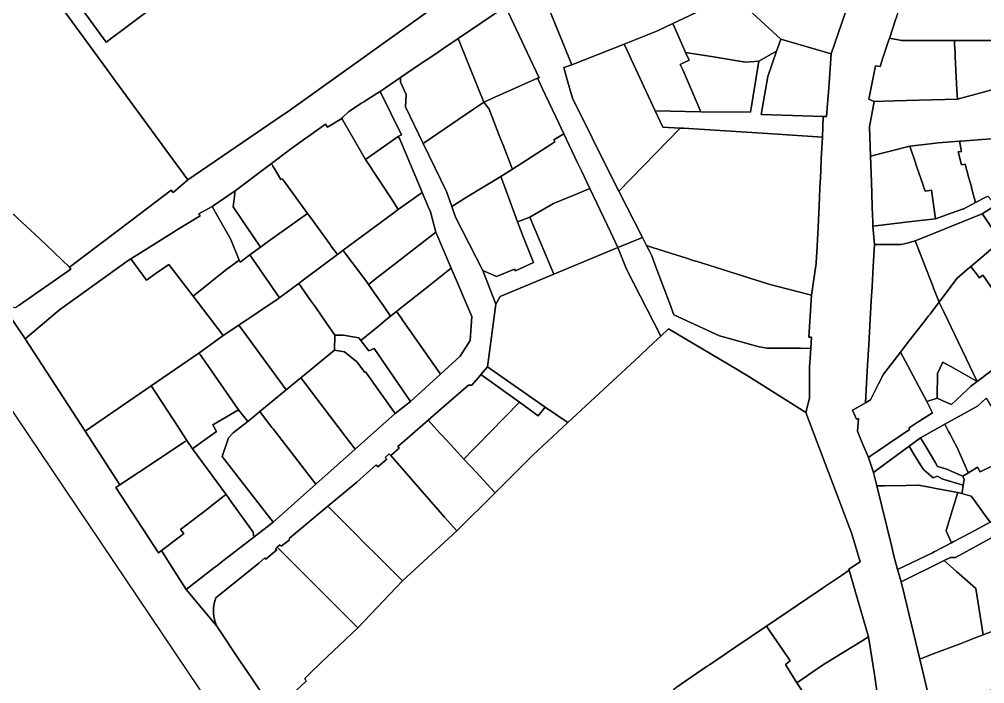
# Model space of a CAD drawing. Header units: inches. Extents: x 469449 to 472390, y 1000542 to 1004361.
# Drawn here: x 471463.1 to 471766.2, y 1000737.1 to 1000945.8 of the extents above; entities that cross this region are included whole.
import ezdxf

# ---------------------------------------------------------------- set-up
doc = ezdxf.new("R2010")
doc.units = ezdxf.units.IN
doc.header["$MEASUREMENT"] = 0
doc.layers.add('Gulele_10_07_New_Parcel', color=7, linetype='Continuous')

msp = doc.modelspace()

# ---------------------------------------------------------------- linework, layer by layer
at = {"layer": 'Gulele_10_07_New_Parcel'}
for points in [[(472232.75, 1001463.52), (472234.19, 1001375.33), (472246.48, 1001209.8), (472250.24, 1001191.59), (472273.22, 1001137.95), (472291.43, 1001087.35), (472302.12, 1001044.85), (472306.17, 1000998.59), (472307.47, 1000965.19), (472310.36, 1000866.6), (472312.67, 1000853.3), (472319.9, 1000826.99), (472352.13, 1000750.8), (472385.08, 1000686.03), (472390.32, 1000679.22), (472200.76, 1000644.61), (472199.07, 1000644.3), (471657.08, 1000542.93), (471653.75, 1000542.33), (471650.07, 1000541.67), (471342.89, 1000998.27), (471292.88, 1001049.45)], [(471463.07, 1000856.03), (471479.25, 1000867.28), (471478.9, 1000867.98), (471498.49, 1000882.83), (471510.74, 1000892.12), (471511.41, 1000891.42), (471516.02, 1000895.39), (471543.76, 1000914.33), (471546.96, 1000916.51), (471547.2, 1000916.67), (471597.55, 1000952.79)], [(471615.72, 1000949.86), (471600.92, 1000939.82), (471596.35, 1000936.73), (471593.51, 1000934.8), (471588.15, 1000931.17), (471582.82, 1000927.55), (471576.39, 1000923.1), (471575.36, 1000922.46), (471572.25, 1000920.49), (471571.21, 1000919.84), (471570.56, 1000919.43), (471566.53, 1000916.88), (471564.6, 1000914.95), (471564.33, 1000914.68), (471559.83, 1000911.95), (471559.24, 1000912.91), (471547.97, 1000904.81), (471547.83, 1000904.71), (471542.23, 1000900.52), (471530.84, 1000891.98), (471523.66, 1000887.02), (471519.48, 1000884.76), (471519.85, 1000884.12), (471512.49, 1000879.54), (471511.51, 1000878.94), (471501.14, 1000872.49), (471498.09, 1000870.6), (471497.24, 1000870.07), (471475.75, 1000854.52), (471464.93, 1000845.41), (471457.77, 1000856)], [(471476.56, 1000949.26), (471490.53, 1000930.19), (471493.3, 1000926.41), (471516.02, 1000895.39), (471511.41, 1000891.42), (471510.74, 1000892.12), (471498.49, 1000882.83), (471478.9, 1000867.98), (471471.61, 1000874.86), (471469.51, 1000876.84), (471465.23, 1000880.88), (471462.57, 1000883.39)], [(471732.46, 1000734.21), (471731.56, 1000739.99), (471729.72, 1000751.85), (471725.61, 1000765.92), (471723.61, 1000772.79), (471723.51, 1000773.13), (471727.1, 1000775.44), (471724.47, 1000784.23), (471710.06, 1000822.3), (471711.23, 1000826.86), (471711.18, 1000836.51), (471711.59, 1000842.46), (471711.82, 1000845.95), (471710.97, 1000845.95), (471711.83, 1000859.19), (471713.28, 1000869.09), (471713.32, 1000869.38), (471713.56, 1000874.38), (471713.68, 1000876.72), (471713.75, 1000878.31), (471714.18, 1000887.18), (471714.44, 1000892.66), (471714.55, 1000894.97), (471714.58, 1000895.67), (471714.87, 1000901.63), (471714.88, 1000901.91), (471715.21, 1000908.83), (471715.52, 1000915.33), (471716.54, 1000915.27), (471717.2, 1000924.32), (471717.99, 1000934.95), (471722.42, 1000947.75)], [(471738.58, 1000946.79), (471738.09, 1000945.29), (471736.38, 1000940.14), (471736.3, 1000939.89), (471735.91, 1000938.71), (471735.39, 1000937.15), (471734.24, 1000933.68), (471733.33, 1000930.95), (471731.85, 1000931.19), (471729.78, 1000920.71), (471731.52, 1000920.01), (471729.99, 1000911.99), (471730.31, 1000902.78), (471730.6, 1000894.71), (471730.87, 1000887.03), (471730.87, 1000886.86), (471730.96, 1000884.33), (471731.03, 1000882.44), (471731.09, 1000880.79), (471731.55, 1000875.09), (471731.16, 1000868.18), (471730.81, 1000861.93), (471730.55, 1000857.43), (471730.11, 1000849.54), (471729.77, 1000843.59), (471729.41, 1000837.21), (471729.08, 1000831.39), (471728.74, 1000825.36), (471726.04, 1000823.83), (471724.68, 1000823.06), (471725.92, 1000820.2), (471726.54, 1000820.48), (471726.21, 1000816.42), (471726.87, 1000814.85), (471727.76, 1000812.75), (471729.67, 1000808.23), (471731.26, 1000803.42), (471732.28, 1000799.28), (471737, 1000780.15), (471737.7, 1000777.31), (471737.99, 1000776.17), (471738.78, 1000772.96), (471739.95, 1000769.14), (471741, 1000764.79), (471745.84, 1000744.89), (471749.5, 1000729.49)], [(471766.49, 1000889.92), (471763.33, 1000888.25), (471762.05, 1000892.91), (471761.99, 1000893.16), (471761.13, 1000896.29), (471760.04, 1000900.26), (471758.95, 1000900.12), (471757.9, 1000904.23), (471758.95, 1000904.32), (471758.27, 1000907.52), (471758.88, 1000907.56), (471765.26, 1000908.03), (471768.48, 1000908.27)], [(471771.12, 1000876.11), (471765.76, 1000884.21), (471765.42, 1000884.72), (471769.67, 1000887.44)], [(471457.77, 1000856), (471464.93, 1000845.41), (471483.76, 1000816.43), (471494.69, 1000799.61), (471493.41, 1000798.76), (471506.78, 1000778.28), (471507.69, 1000778.92), (471509.59, 1000775.93), (471514.72, 1000767.87), (471515.46, 1000766.7), (471525.13, 1000755.17), (471532.37, 1000744.35), (471535.98, 1000738.96), (471542.98, 1000728.52)], [(471543.62, 1000729), (471553.17, 1000737.93), (471552.69, 1000738.79), (471553.85, 1000739.9), (471554.31, 1000740.34), (471557.9, 1000743.77), (471569.35, 1000754.71), (471583.36, 1000769.41), (471600.43, 1000785.12), (471612.51, 1000797.05), (471624.31, 1000808.9), (471635.35, 1000819.18), (471656.3, 1000838.68), (471662.24, 1000844.22), (471664.5, 1000846.32), (471666.91, 1000848.57), (471688.5, 1000835.86), (471690.36, 1000834.69), (471692.44, 1000833.39), (471701.54, 1000827.66), (471705.21, 1000825.35), (471710.06, 1000822.3), (471724.47, 1000784.23), (471727.1, 1000775.44), (471723.51, 1000773.13), (471723.61, 1000772.79), (471721.18, 1000771.14), (471715.31, 1000767.16), (471713.88, 1000766.19), (471697.67, 1000755.2), (471688.09, 1000748.7), (471685.48, 1000746.93), (471684.35, 1000746.17), (471679.78, 1000743.07), (471679.09, 1000742.6), (471669.28, 1000735.95)], [(471766.65, 1000826.8), (471763.96, 1000824.3), (471753.66, 1000818.6), (471746.03, 1000814.38), (471742.44, 1000811.72), (471738.09, 1000808.49), (471736.23, 1000807.1), (471731.26, 1000803.42), (471729.67, 1000808.23), (471730.58, 1000808.85), (471731.8, 1000809.68), (471732.71, 1000810.3), (471736.4, 1000812.81), (471739.62, 1000814.99), (471742.6, 1000817.02), (471742.46, 1000817.55), (471744.97, 1000819.14), (471749.79, 1000822.2), (471748.02, 1000825.74), (471751.22, 1000826.79), (471753.06, 1000825.98), (471755.76, 1000824.78), (471757.29, 1000826.26), (471760.75, 1000829.59), (471761.79, 1000830.59), (471763.81, 1000832.1), (471780.1, 1000844.37)], [(471769.07, 1000783.42), (471757.03, 1000776.75), (471755.46, 1000776.78), (471753.49, 1000775.81), (471739.95, 1000769.14), (471738.78, 1000772.96), (471749.83, 1000778.24), (471750.36, 1000778.52), (471755.77, 1000781.39), (471756.3, 1000781.66), (471761.69, 1000784.52), (471767.94, 1000787.82)], [(471777.78, 1000757.1), (471765.71, 1000752.49), (471763.39, 1000767.04), (471760.75, 1000769.38), (471757.32, 1000772.42), (471753.49, 1000775.81), (471755.46, 1000776.78), (471757.03, 1000776.75), (471769.07, 1000783.42)], [(471542.98, 1000728.52), (471535.98, 1000738.96), (471532.37, 1000744.35), (471525.13, 1000755.17), (471525.09, 1000755.26), (471525.05, 1000755.34), (471525.01, 1000755.43), (471524.97, 1000755.52), (471524.94, 1000755.6), (471524.9, 1000755.69), (471524.87, 1000755.78), (471524.83, 1000755.87), (471524.8, 1000755.96), (471524.76, 1000756.04), (471524.73, 1000756.13), (471524.7, 1000756.22), (471524.67, 1000756.31), (471524.63, 1000756.4), (471524.61, 1000756.49), (471524.58, 1000756.58), (471524.55, 1000756.67), (471524.52, 1000756.76), (471524.49, 1000756.86), (471524.47, 1000756.95), (471524.44, 1000757.04), (471524.42, 1000757.13), (471524.39, 1000757.22), (471524.37, 1000757.31), (471524.35, 1000757.41), (471524.33, 1000757.5), (471524.31, 1000757.59), (471524.29, 1000757.68), (471524.27, 1000757.78), (471524.25, 1000757.87), (471524.23, 1000757.96), (471524.22, 1000758.06), (471524.2, 1000758.15), (471524.18, 1000758.25), (471524.17, 1000758.34), (471524.16, 1000758.43), (471524.14, 1000758.53), (471524.13, 1000758.62), (471524.12, 1000758.72), (471524.11, 1000758.81), (471524.1, 1000758.9), (471524.09, 1000759), (471524.08, 1000759.09), (471524.08, 1000759.19), (471524.07, 1000759.28), (471524.07, 1000759.38), (471524.06, 1000759.47), (471524.06, 1000759.57), (471524.05, 1000759.66), (471524.05, 1000759.76), (471524.05, 1000759.85), (471524.05, 1000759.95), (471524.05, 1000760.04), (471524.05, 1000760.14), (471524.05, 1000760.23), (471524.05, 1000760.33), (471524.06, 1000760.42), (471524.06, 1000760.52), (471524.07, 1000760.61), (471524.07, 1000760.71), (471524.08, 1000760.8), (471524.08, 1000760.9), (471524.09, 1000760.99), (471524.1, 1000761.09), (471524.11, 1000761.18), (471524.12, 1000761.27), (471524.13, 1000761.37), (471524.14, 1000761.46), (471524.16, 1000761.56), (471524.17, 1000761.65), (471524.19, 1000761.75), (471524.2, 1000761.84), (471524.22, 1000761.93), (471524.23, 1000762.03), (471524.25, 1000762.12), (471524.27, 1000762.21), (471524.29, 1000762.31), (471524.31, 1000762.4), (471524.33, 1000762.49), (471524.35, 1000762.58), (471524.37, 1000762.68), (471524.4, 1000762.77), (471524.42, 1000762.86), (471524.44, 1000762.95), (471524.47, 1000763.04), (471524.5, 1000763.13), (471524.52, 1000763.23), (471524.55, 1000763.32), (471524.58, 1000763.41), (471524.61, 1000763.5), (471524.64, 1000763.59), (471524.67, 1000763.68), (471524.7, 1000763.77), (471524.73, 1000763.86), (471524.76, 1000763.95), (471524.8, 1000764.03), (471524.82, 1000764.1), (471538.26, 1000774.95), (471540.22, 1000776.67), (471540.54, 1000776.3), (471543.94, 1000779.14), (471543.54, 1000779.54), (471544.06, 1000780.02), (471555.62, 1000768.45), (471558.42, 1000765.65), (471569.35, 1000754.71), (471557.9, 1000743.77), (471554.31, 1000740.34), (471553.85, 1000739.9), (471552.69, 1000738.79), (471553.17, 1000737.93), (471543.62, 1000729)]]:
    msp.add_lwpolyline(points, dxfattribs=at)
for points in [[(471548.13, 1001010.59), (471554.55, 1001000.57), (471576.55, 1001010.41), (471603.13, 1000961.31), (471597.55, 1000952.79), (471547.2, 1000916.67), (471546.96, 1000916.51), (471543.76, 1000914.33), (471516.02, 1000895.39), (471493.3, 1000926.41), (471490.53, 1000930.19), (471476.56, 1000949.26), (471480.73, 1000951.86), (471490.35, 1000938.6), (471521.71, 1000962.15), (471502.89, 1000993.7), (471545.08, 1001015.33), (471546.13, 1001013.7)], [(471480.73, 1000951.86), (471474.43, 1000960.54), (471470.17, 1000963.26), (471466.12, 1000974.86), (471502.89, 1000993.7), (471521.71, 1000962.15), (471490.35, 1000938.6)], [(471683.45, 1000972.97), (471686.88, 1000960.53), (471686.96, 1000957.87), (471687.04, 1000955.53), (471687.1, 1000953.51), (471671.66, 1000946.1), (471668.31, 1000944.49), (471663.49, 1000942.17), (471653.03, 1000938.04), (471636.54, 1000931.52), (471623.78, 1000962.89), (471622.98, 1000962.57), (471618.75, 1000971.63), (471620.57, 1000972.75), (471634.34, 1000975.59), (471647.41, 1000975.75), (471662.9, 1000976.83), (471668.15, 1000977.63), (471675.92, 1000980.04), (471677.8, 1000981.6), (471678.94, 1000983.28), (471679.31, 1000982.44)], [(471636.54, 1000931.52), (471634.07, 1000930.72), (471635.15, 1000926.84), (471636.75, 1000921.06), (471649.02, 1000896.35), (471651.32, 1000891.85), (471658.74, 1000877.31), (471651, 1000874.09), (471648.66, 1000879.03), (471642.18, 1000892.7), (471639.69, 1000897.97), (471638.39, 1000900.71), (471634.06, 1000909.84), (471631.65, 1000914.92), (471628.2, 1000922.21), (471625.79, 1000927.28), (471626.33, 1000927.39), (471623.42, 1000933.55), (471619.2, 1000942.49), (471615.72, 1000949.86), (471622.98, 1000962.57), (471623.78, 1000962.89)], [(471722.42, 1000947.75), (471717.99, 1000934.95), (471702.18, 1000939.62), (471695.93, 1000945.37), (471687.1, 1000953.51), (471687.04, 1000955.53), (471686.96, 1000957.87), (471687.99, 1000957.71), (471690.63, 1000957.31), (471696.21, 1000956.47), (471696.98, 1000956.35), (471700.98, 1000955.25), (471705.55, 1000953.99), (471711.41, 1000952.38), (471720.8, 1000949.79), (471722.92, 1000949.21)], [(471695.22, 1000932.65), (471691.04, 1000932.38), (471681.01, 1000934.01), (471672.28, 1000935.43), (471672.08, 1000935.89), (471669.57, 1000941.63), (471668.31, 1000944.49), (471671.66, 1000946.1), (471687.1, 1000953.51), (471695.93, 1000945.37), (471702.18, 1000939.62), (471701.06, 1000936.35), (471700.87, 1000935.81)], [(471756.68, 1000939.14), (471740.02, 1000939.14), (471736.3, 1000939.89), (471736.38, 1000940.14), (471738.09, 1000945.29), (471738.58, 1000946.79), (471739.71, 1000950.18), (471741.04, 1000954.2), (471741.69, 1000954.03), (471744.29, 1000953.68), (471748.88, 1000953.06), (471757.48, 1000951.9), (471758.26, 1000951.8), (471759.87, 1000951.58), (471778.28, 1000949.11), (471778.16, 1000939.14)], [(471612.42, 1000921.33), (471608.93, 1000919.78), (471607.16, 1000924.2), (471600.92, 1000939.82), (471615.72, 1000949.86), (471619.2, 1000942.49), (471623.42, 1000933.55), (471626.33, 1000927.39), (471625.79, 1000927.28)], [(471671.47, 1000929.69), (471677.11, 1000916.77), (471662.77, 1000917.07), (471655.22, 1000933.31), (471654.81, 1000934.2), (471653.03, 1000938.04), (471663.49, 1000942.17), (471668.31, 1000944.49), (471669.57, 1000941.63), (471672.08, 1000935.89), (471672.28, 1000935.43), (471673.35, 1000932.97), (471670.96, 1000931.8), (471670.62, 1000931.63)], [(471605.69, 1000917.57), (471589.9, 1000906.82), (471584.37, 1000918.33), (471584.53, 1000922.14), (471582.82, 1000926.05), (471582.82, 1000927.55), (471588.15, 1000931.17), (471593.51, 1000934.8), (471596.35, 1000936.73), (471600.92, 1000939.82), (471607.16, 1000924.2), (471608.93, 1000919.78), (471608.78, 1000919.68)], [(471736.3, 1000939.89), (471740.02, 1000939.14), (471756.68, 1000939.14), (471756.75, 1000937.81), (471756.87, 1000935.43), (471756.93, 1000934.15), (471757.05, 1000931.9), (471757.47, 1000923.55), (471757.61, 1000920.72), (471745.62, 1000920.39), (471741.66, 1000920.29), (471737.89, 1000920.18), (471731.52, 1000920.01), (471729.78, 1000920.71), (471731.85, 1000931.19), (471733.33, 1000930.95), (471734.24, 1000933.68), (471735.39, 1000937.15), (471735.91, 1000938.71)], [(471670.59, 1000911.66), (471651.32, 1000891.85), (471649.02, 1000896.35), (471636.75, 1000921.06), (471635.15, 1000926.84), (471634.07, 1000930.72), (471636.54, 1000931.52), (471653.03, 1000938.04), (471654.81, 1000934.2), (471655.22, 1000933.31), (471662.77, 1000917.07), (471665.09, 1000911.88)], [(471717.2, 1000924.32), (471716.54, 1000915.27), (471715.52, 1000915.33), (471702.63, 1000915.69), (471696.01, 1000915.88), (471698.11, 1000927.82), (471700.87, 1000935.81), (471701.06, 1000936.35), (471702.18, 1000939.62), (471717.99, 1000934.95)], [(471778, 1000926.25), (471757.61, 1000920.72), (471757.47, 1000923.55), (471757.05, 1000931.9), (471756.93, 1000934.15), (471756.87, 1000935.43), (471756.75, 1000937.81), (471756.68, 1000939.14), (471778.16, 1000939.14)], [(471698.11, 1000927.82), (471696.01, 1000915.88), (471702.63, 1000915.69), (471715.52, 1000915.33), (471715.21, 1000908.83), (471697.99, 1000909.92), (471671.64, 1000911.59), (471670.59, 1000911.66), (471665.09, 1000911.88), (471662.77, 1000917.07), (471677.11, 1000916.77), (471692.7, 1000916.67), (471695.22, 1000932.65), (471700.87, 1000935.81)], [(471681.01, 1000934.01), (471691.04, 1000932.38), (471695.22, 1000932.65), (471692.7, 1000916.67), (471677.11, 1000916.77), (471671.47, 1000929.69), (471670.62, 1000931.63), (471670.96, 1000931.8), (471673.35, 1000932.97), (471672.28, 1000935.43)], [(471582.82, 1000926.05), (471584.53, 1000922.14), (471584.37, 1000918.33), (471589.9, 1000906.82), (471597.18, 1000891.68), (471598.84, 1000886.98), (471600.02, 1000883.64), (471608.59, 1000866.96), (471612.66, 1000856.29), (471610.09, 1000836.62), (471608.02, 1000834.2), (471607.85, 1000834.01), (471605.16, 1000830.88), (471604.14, 1000830.93), (471595.64, 1000823.52), (471591.46, 1000819.88), (471584.83, 1000814.1), (471581.96, 1000811.6), (471582.34, 1000811.15), (471579.76, 1000808.78), (471579.21, 1000809.34), (471577.97, 1000808.21), (471578.5, 1000807.61), (471575.66, 1000805.2), (471575.15, 1000805.84), (471569.1, 1000800.48), (471560, 1000792.89), (471547.93, 1000782.84), (471547.77, 1000782.19), (471545.28, 1000780.32), (471544.9, 1000780.8), (471544.06, 1000780.02), (471543.54, 1000779.54), (471543.94, 1000779.14), (471540.54, 1000776.3), (471540.22, 1000776.67), (471538.26, 1000774.95), (471524.82, 1000764.1), (471524.8, 1000764.03), (471524.76, 1000763.95), (471524.73, 1000763.86), (471524.7, 1000763.77), (471524.67, 1000763.68), (471524.64, 1000763.59), (471524.61, 1000763.5), (471524.58, 1000763.41), (471524.55, 1000763.32), (471524.52, 1000763.23), (471524.5, 1000763.13), (471524.47, 1000763.04), (471524.44, 1000762.95), (471524.42, 1000762.86), (471524.4, 1000762.77), (471524.37, 1000762.68), (471524.35, 1000762.58), (471524.33, 1000762.49), (471524.31, 1000762.4), (471524.29, 1000762.31), (471524.27, 1000762.21), (471524.25, 1000762.12), (471524.23, 1000762.03), (471524.22, 1000761.93), (471524.2, 1000761.84), (471524.19, 1000761.75), (471524.17, 1000761.65), (471524.16, 1000761.56), (471524.14, 1000761.46), (471524.13, 1000761.37), (471524.12, 1000761.27), (471524.11, 1000761.18), (471524.1, 1000761.09), (471524.09, 1000760.99), (471524.08, 1000760.9), (471524.08, 1000760.8), (471524.07, 1000760.71), (471524.07, 1000760.61), (471524.06, 1000760.52), (471524.06, 1000760.42), (471524.05, 1000760.33), (471524.05, 1000760.23), (471524.05, 1000760.14), (471524.05, 1000760.04), (471524.05, 1000759.95), (471524.05, 1000759.85), (471524.05, 1000759.76), (471524.05, 1000759.66), (471524.06, 1000759.57), (471524.06, 1000759.47), (471524.07, 1000759.38), (471524.07, 1000759.28), (471524.08, 1000759.19), (471524.08, 1000759.09), (471524.09, 1000759), (471524.1, 1000758.9), (471524.11, 1000758.81), (471524.12, 1000758.72), (471524.13, 1000758.62), (471524.14, 1000758.53), (471524.16, 1000758.43), (471524.17, 1000758.34), (471524.18, 1000758.25), (471524.2, 1000758.15), (471524.22, 1000758.06), (471524.23, 1000757.96), (471524.25, 1000757.87), (471524.27, 1000757.78), (471524.29, 1000757.68), (471524.31, 1000757.59), (471524.33, 1000757.5), (471524.35, 1000757.41), (471524.37, 1000757.31), (471524.39, 1000757.22), (471524.42, 1000757.13), (471524.44, 1000757.04), (471524.47, 1000756.95), (471524.49, 1000756.86), (471524.52, 1000756.76), (471524.55, 1000756.67), (471524.58, 1000756.58), (471524.61, 1000756.49), (471524.63, 1000756.4), (471524.67, 1000756.31), (471524.7, 1000756.22), (471524.73, 1000756.13), (471524.76, 1000756.04), (471524.8, 1000755.96), (471524.83, 1000755.87), (471524.87, 1000755.78), (471524.9, 1000755.69), (471524.94, 1000755.6), (471524.97, 1000755.52), (471525.01, 1000755.43), (471525.05, 1000755.34), (471525.09, 1000755.26), (471525.13, 1000755.17), (471515.46, 1000766.7), (471518.8, 1000769.29), (471524.47, 1000773.69), (471524.98, 1000774.08), (471526.78, 1000775.48), (471536.68, 1000783.16), (471542.84, 1000787.88), (471556.18, 1000799.78), (471568.52, 1000810.8), (471581.1, 1000822.03), (471585.89, 1000825.8), (471595.28, 1000834.36), (471601.46, 1000839.99), (471604.68, 1000844.98), (471605.16, 1000852.49), (471602.34, 1000859.09), (471601.59, 1000860.86), (471598.69, 1000867.65), (471593.85, 1000878.99), (471592.14, 1000885.35), (471591.57, 1000886.72), (471589.61, 1000891.42), (471588.43, 1000894.25), (471582.6, 1000908.2), (471582.07, 1000909.05), (471583.08, 1000909.48), (471576.39, 1000923.1), (471582.82, 1000927.55)], [(471629.93, 1000906.47), (471617.92, 1000898.7), (471617.74, 1000899.17), (471617.28, 1000900.35), (471615.52, 1000904.89), (471615.07, 1000906.04), (471614, 1000908.79), (471610.59, 1000917.58), (471610.29, 1000917.98), (471608.93, 1000919.78), (471612.42, 1000921.33), (471625.79, 1000927.28), (471628.2, 1000922.21), (471631.65, 1000914.92), (471634.06, 1000909.84), (471630.9, 1000907.93), (471631.27, 1000907.34)], [(471735.71, 1000904.15), (471730.31, 1000902.78), (471729.99, 1000911.99), (471731.52, 1000920.01), (471737.89, 1000920.18), (471741.66, 1000920.29), (471745.62, 1000920.39), (471757.61, 1000920.72), (471778, 1000926.25), (471782.63, 1000910.07), (471779.5, 1000909.36), (471777.64, 1000908.94), (471776.96, 1000908.89), (471768.48, 1000908.27), (471765.26, 1000908.03), (471758.88, 1000907.56), (471758.27, 1000907.52), (471751.62, 1000907.03), (471749.03, 1000906.71), (471742.69, 1000905.92)], [(471582.07, 1000909.05), (471571.79, 1000901.76), (471564.33, 1000914.68), (471564.6, 1000914.95), (471566.53, 1000916.88), (471570.56, 1000919.43), (471571.21, 1000919.84), (471572.25, 1000920.49), (471575.36, 1000922.46), (471576.39, 1000923.1), (471583.08, 1000909.48)], [(471603.75, 1000890), (471598.84, 1000886.98), (471597.18, 1000891.68), (471589.9, 1000906.82), (471605.69, 1000917.57), (471608.78, 1000919.68), (471608.93, 1000919.78), (471610.29, 1000917.98), (471610.59, 1000917.58), (471614, 1000908.79), (471615.07, 1000906.04), (471615.52, 1000904.89), (471617.28, 1000900.35), (471617.74, 1000899.17), (471617.92, 1000898.7), (471614.29, 1000896.47)], [(471564.33, 1000914.68), (471571.79, 1000901.76), (471580.33, 1000888.77), (471582.08, 1000886.11), (471581.84, 1000885.93), (471580.68, 1000885.06), (471564.77, 1000873.25), (471563.36, 1000872.2), (471562.95, 1000871.9), (471560.93, 1000874.67), (471560.66, 1000875.04), (471554.58, 1000883.41), (471553.55, 1000884.82), (471546.1, 1000895.07), (471545.64, 1000895.7), (471545.21, 1000895.54), (471543.09, 1000899.08), (471542.74, 1000899.67), (471542.23, 1000900.52), (471547.83, 1000904.71), (471547.97, 1000904.81), (471559.24, 1000912.91), (471559.83, 1000911.95)], [(471623.33, 1000883.64), (471619.47, 1000882.19), (471615.53, 1000893.05), (471614.29, 1000896.47), (471617.92, 1000898.7), (471629.93, 1000906.47), (471631.27, 1000907.34), (471630.9, 1000907.93), (471634.06, 1000909.84), (471638.39, 1000900.71), (471639.69, 1000897.97), (471642.18, 1000892.7), (471638.22, 1000891.04), (471630.84, 1000887.93)], [(471713.28, 1000869.09), (471711.83, 1000859.19), (471706.87, 1000860.46), (471705.28, 1000860.87), (471700.01, 1000862.22), (471698.44, 1000862.62), (471679.62, 1000868.55), (471675.56, 1000869.83), (471675.38, 1000869.89), (471674.7, 1000870.1), (471672.52, 1000870.79), (471662.21, 1000874.05), (471660.05, 1000874.74), (471658.74, 1000877.31), (471651.32, 1000891.85), (471670.59, 1000911.66), (471671.64, 1000911.59), (471697.99, 1000909.92), (471715.21, 1000908.83), (471714.88, 1000901.91), (471714.87, 1000901.63), (471714.58, 1000895.67), (471714.55, 1000894.97), (471714.44, 1000892.66), (471714.18, 1000887.18), (471713.75, 1000878.31), (471713.68, 1000876.72), (471713.56, 1000874.38), (471713.32, 1000869.38)], [(471589.61, 1000891.42), (471582.08, 1000886.11), (471580.33, 1000888.77), (471571.79, 1000901.76), (471582.07, 1000909.05), (471582.6, 1000908.2), (471588.43, 1000894.25)], [(471757.9, 1000904.23), (471758.95, 1000900.12), (471760.04, 1000900.26), (471761.13, 1000896.29), (471761.99, 1000893.16), (471762.05, 1000892.91), (471763.33, 1000888.25), (471759.47, 1000886.21), (471759.26, 1000886.14), (471755.7, 1000884.9), (471750.76, 1000883.18), (471749.43, 1000892.17), (471747.47, 1000891.79), (471747.09, 1000892.93), (471746.83, 1000893.68), (471744.81, 1000899.66), (471744.35, 1000901), (471742.69, 1000905.92), (471749.03, 1000906.71), (471751.62, 1000907.03), (471758.27, 1000907.52), (471758.95, 1000904.32)], [(471747.09, 1000892.93), (471747.47, 1000891.79), (471749.43, 1000892.17), (471750.76, 1000883.18), (471743.17, 1000882.26), (471731.09, 1000880.79), (471731.03, 1000882.44), (471730.96, 1000884.33), (471730.87, 1000886.86), (471730.87, 1000887.03), (471730.6, 1000894.71), (471730.31, 1000902.78), (471735.71, 1000904.15), (471742.69, 1000905.92), (471744.35, 1000901), (471744.81, 1000899.66), (471746.83, 1000893.68)], [(471543.09, 1000899.08), (471545.21, 1000895.54), (471545.64, 1000895.7), (471546.1, 1000895.07), (471553.55, 1000884.82), (471550.28, 1000882.47), (471540.53, 1000875.47), (471538.79, 1000874.23), (471530.22, 1000886.86), (471530.84, 1000891.98), (471542.23, 1000900.52), (471542.74, 1000899.67)], [(471624.51, 1000869.43), (471618.88, 1000866.86), (471618.61, 1000867.34), (471612.93, 1000864.98), (471608.59, 1000866.96), (471600.02, 1000883.64), (471598.84, 1000886.98), (471603.75, 1000890), (471614.29, 1000896.47), (471615.53, 1000893.05), (471619.47, 1000882.19), (471621.62, 1000876.75)], [(471530.22, 1000886.86), (471538.79, 1000874.23), (471535.49, 1000871.81), (471532.39, 1000869.54), (471532.16, 1000870.11), (471529.52, 1000876.66), (471529.45, 1000876.83), (471527.75, 1000879.81), (471527.34, 1000880.53), (471523.66, 1000887.02), (471530.84, 1000891.98)], [(471575.77, 1000864.91), (471572.73, 1000862.54), (471572.08, 1000863.42), (471567.61, 1000869.42), (471565.03, 1000872.89), (471564.77, 1000873.25), (471580.68, 1000885.06), (471581.84, 1000885.93), (471582.08, 1000886.11), (471589.61, 1000891.42), (471591.57, 1000886.72), (471592.14, 1000885.35), (471593.85, 1000878.99), (471577.49, 1000866.25)], [(471651, 1000874.09), (471630.91, 1000865.74), (471623.33, 1000883.64), (471630.84, 1000887.93), (471638.22, 1000891.04), (471642.18, 1000892.7), (471648.66, 1000879.03)], [(471769.67, 1000887.44), (471765.42, 1000884.72), (471753.44, 1000879.89), (471748.3, 1000877.81), (471744.39, 1000876.24), (471741.79, 1000875.53), (471740, 1000875.04), (471739.42, 1000875.05), (471731.55, 1000875.09), (471731.09, 1000880.79), (471743.17, 1000882.26), (471750.76, 1000883.18), (471755.7, 1000884.9), (471759.26, 1000886.14), (471759.47, 1000886.21), (471763.33, 1000888.25), (471766.49, 1000889.92), (471767.19, 1000890.28)], [(471532.16, 1000870.11), (471527.88, 1000866.98), (471517.63, 1000858.84), (471510, 1000868.8), (471506.11, 1000866.07), (471502.98, 1000863.87), (471498.09, 1000870.6), (471501.14, 1000872.49), (471511.51, 1000878.94), (471512.49, 1000879.54), (471519.85, 1000884.12), (471519.48, 1000884.76), (471523.66, 1000887.02), (471527.34, 1000880.53), (471527.75, 1000879.81), (471529.45, 1000876.83), (471529.52, 1000876.66)], [(471463.07, 1000856.03), (471461.93, 1000855.23), (471457.77, 1000856), (471448.17, 1000869.66), (471452.47, 1000873.26), (471456.19, 1000876.38), (471458.51, 1000878.32), (471456.52, 1000881.25), (471457.92, 1000882.25), (471461.27, 1000884.62), (471462.57, 1000883.39), (471465.23, 1000880.88), (471469.51, 1000876.84), (471471.61, 1000874.86), (471478.9, 1000867.98), (471479.25, 1000867.28)], [(471545.42, 1000858.8), (471544.78, 1000858.33), (471535.49, 1000871.81), (471538.79, 1000874.23), (471540.53, 1000875.47), (471550.28, 1000882.47), (471553.55, 1000884.82), (471554.58, 1000883.41), (471560.66, 1000875.04), (471560.93, 1000874.67), (471562.95, 1000871.9), (471559.8, 1000869.55), (471551.87, 1000863.63), (471550.85, 1000862.86), (471549.44, 1000861.81), (471546.84, 1000859.86)], [(471630.91, 1000865.74), (471614.11, 1000858.76), (471612.66, 1000856.29), (471608.59, 1000866.96), (471612.93, 1000864.98), (471618.61, 1000867.34), (471618.88, 1000866.86), (471624.51, 1000869.43), (471621.62, 1000876.75), (471619.47, 1000882.19), (471623.33, 1000883.64)], [(471757.39, 1000864.38), (471751.88, 1000856.97), (471751.27, 1000858.54), (471750.16, 1000861.41), (471749.99, 1000861.83), (471749.28, 1000863.66), (471748.89, 1000864.68), (471748.16, 1000866.56), (471747.73, 1000867.66), (471746.99, 1000869.56), (471745.03, 1000874.61), (471744.39, 1000876.24), (471748.3, 1000877.81), (471753.44, 1000879.89), (471765.42, 1000884.72), (471765.76, 1000884.21), (471771.12, 1000876.11), (471768.29, 1000873.69), (471765.05, 1000870.92), (471761.84, 1000868.18), (471760.69, 1000867.2)], [(471581.53, 1000854.08), (471579.67, 1000852.61), (471577.43, 1000855.82), (471574.64, 1000859.81), (471572.73, 1000862.54), (471575.77, 1000864.91), (471577.49, 1000866.25), (471593.85, 1000878.99), (471598.69, 1000867.65), (471597.25, 1000866.5), (471591.95, 1000862.32), (471582.71, 1000855.01)], [(471668.62, 1000852.97), (471682.88, 1000846.43), (471686.41, 1000845.43), (471693.09, 1000843.54), (471695.42, 1000842.89), (471697.75, 1000842.56), (471698.04, 1000842.51), (471706.29, 1000842.48), (471708.36, 1000842.47), (471711.34, 1000842.46), (471711.59, 1000842.46), (471711.18, 1000836.51), (471711.23, 1000826.86), (471710.06, 1000822.3), (471705.21, 1000825.35), (471701.54, 1000827.66), (471692.44, 1000833.39), (471690.36, 1000834.69), (471688.5, 1000835.86), (471666.91, 1000848.57), (471664.5, 1000846.32), (471653.68, 1000867.28), (471651, 1000874.09), (471658.74, 1000877.31), (471660.05, 1000874.74), (471660.86, 1000873.16), (471661.67, 1000871.57), (471663.09, 1000867.78), (471667.21, 1000856.74)], [(471744.39, 1000876.24), (471745.03, 1000874.61), (471746.99, 1000869.56), (471747.73, 1000867.66), (471748.16, 1000866.56), (471748.89, 1000864.68), (471749.28, 1000863.66), (471749.99, 1000861.83), (471750.16, 1000861.41), (471751.27, 1000858.54), (471751.88, 1000856.97), (471750.75, 1000855.5), (471749.01, 1000853.24), (471748.59, 1000852.71), (471747.34, 1000851.09), (471745.11, 1000848.2), (471742.81, 1000845.21), (471740.38, 1000842.07), (471739.73, 1000841.22), (471736.57, 1000837.13), (471734.46, 1000834.4), (471732.89, 1000831.34), (471730.28, 1000826.25), (471728.74, 1000825.36), (471729.08, 1000831.39), (471729.41, 1000837.21), (471729.77, 1000843.59), (471730.11, 1000849.54), (471730.55, 1000857.43), (471730.81, 1000861.93), (471731.16, 1000868.18), (471731.55, 1000875.09), (471739.42, 1000875.05), (471740, 1000875.04), (471741.79, 1000875.53)], [(471780.7, 1000869.2), (471789.24, 1000853.52), (471789.27, 1000850.49), (471784.21, 1000847.24), (471783.59, 1000847.33), (471780.43, 1000845.18), (471780.1, 1000844.37), (471770.76, 1000857.98), (471770.01, 1000859.08), (471766.68, 1000863.94), (471766.42, 1000864.31), (471765.64, 1000865.46), (471764.58, 1000864.6), (471761.84, 1000868.18), (471765.05, 1000870.92), (471768.29, 1000873.69), (471771.12, 1000876.11), (471771.8, 1000876.58), (471775.35, 1000879.02), (471776.24, 1000877.37), (471780.13, 1000870.24)], [(471575.83, 1000849.45), (471570.34, 1000844.94), (471569.74, 1000845.73), (471564.76, 1000846.59), (471562.19, 1000846.59), (471559.53, 1000850.4), (471556.16, 1000855.24), (471554.67, 1000857.38), (471550.85, 1000862.86), (471551.87, 1000863.63), (471559.8, 1000869.55), (471562.95, 1000871.9), (471563.36, 1000872.2), (471564.77, 1000873.25), (471565.03, 1000872.89), (471567.61, 1000869.42), (471572.08, 1000863.42), (471572.73, 1000862.54), (471574.64, 1000859.81), (471577.43, 1000855.82), (471579.67, 1000852.61), (471578.68, 1000851.79)], [(471656.3, 1000838.68), (471635.35, 1000819.18), (471628.22, 1000823.96), (471610.09, 1000836.62), (471612.66, 1000856.29), (471614.11, 1000858.76), (471630.91, 1000865.74), (471651, 1000874.09), (471653.68, 1000867.28), (471664.5, 1000846.32), (471662.24, 1000844.22)], [(471711.83, 1000859.19), (471710.97, 1000845.95), (471711.82, 1000845.95), (471711.59, 1000842.46), (471711.34, 1000842.46), (471708.36, 1000842.47), (471706.29, 1000842.48), (471698.04, 1000842.51), (471697.75, 1000842.56), (471695.42, 1000842.89), (471693.09, 1000843.54), (471686.41, 1000845.43), (471682.88, 1000846.43), (471668.62, 1000852.97), (471667.21, 1000856.74), (471663.09, 1000867.78), (471661.67, 1000871.57), (471660.86, 1000873.16), (471660.05, 1000874.74), (471662.21, 1000874.05), (471672.52, 1000870.79), (471674.7, 1000870.1), (471675.38, 1000869.89), (471675.56, 1000869.83), (471679.62, 1000868.55), (471698.44, 1000862.62), (471700.01, 1000862.22), (471705.28, 1000860.87), (471706.87, 1000860.46)], [(471498.09, 1000870.6), (471502.98, 1000863.87), (471506.11, 1000866.07), (471510, 1000868.8), (471517.63, 1000858.84), (471527.08, 1000846.49), (471524.36, 1000844.49), (471520.96, 1000842.01), (471520.23, 1000841.5), (471519.5, 1000841), (471504.49, 1000830.68), (471483.76, 1000816.43), (471464.93, 1000845.41), (471475.75, 1000854.52), (471497.24, 1000870.07)], [(471535.49, 1000871.81), (471544.78, 1000858.33), (471544.18, 1000857.93), (471532.01, 1000849.79), (471527.08, 1000846.49), (471517.63, 1000858.84), (471527.88, 1000866.98), (471532.16, 1000870.11), (471532.39, 1000869.54)], [(471601.46, 1000839.99), (471595.28, 1000834.36), (471584.99, 1000849.11), (471583.51, 1000851.23), (471583.14, 1000851.76), (471581.53, 1000854.08), (471582.71, 1000855.01), (471591.95, 1000862.32), (471597.25, 1000866.5), (471598.69, 1000867.65), (471601.59, 1000860.86), (471602.34, 1000859.09), (471605.16, 1000852.49), (471604.68, 1000844.98)], [(471761.84, 1000868.18), (471764.58, 1000864.6), (471765.64, 1000865.46), (471766.42, 1000864.31), (471766.68, 1000863.94), (471770.01, 1000859.08), (471770.76, 1000857.98), (471780.1, 1000844.37), (471763.81, 1000832.1), (471754.5, 1000851.5), (471753.33, 1000853.94), (471751.93, 1000856.85), (471751.88, 1000856.97), (471757.39, 1000864.38), (471760.69, 1000867.2)], [(471551.48, 1000833.24), (471546.86, 1000829.44), (471534.61, 1000846.23), (471532.01, 1000849.79), (471544.18, 1000857.93), (471544.78, 1000858.33), (471545.42, 1000858.8), (471546.84, 1000859.86), (471549.44, 1000861.81), (471550.85, 1000862.86), (471554.67, 1000857.38), (471556.16, 1000855.24), (471559.53, 1000850.4), (471562.19, 1000846.59), (471562.03, 1000841.92)], [(471754.5, 1000851.5), (471763.81, 1000832.1), (471756.46, 1000836.2), (471753.05, 1000838.1), (471751.36, 1000834.54), (471751.33, 1000832.81), (471751.26, 1000828.88), (471751.22, 1000826.79), (471748.02, 1000825.74), (471741.17, 1000838.54), (471739.73, 1000841.22), (471740.38, 1000842.07), (471742.81, 1000845.21), (471745.11, 1000848.2), (471747.34, 1000851.09), (471748.59, 1000852.71), (471749.01, 1000853.24), (471750.75, 1000855.5), (471751.88, 1000856.97), (471751.93, 1000856.85), (471753.33, 1000853.94)], [(471584.99, 1000849.11), (471595.28, 1000834.36), (471585.89, 1000825.8), (471574.46, 1000842.46), (471572.8, 1000841.66), (471570.34, 1000844.94), (471575.83, 1000849.45), (471578.68, 1000851.79), (471579.67, 1000852.61), (471581.53, 1000854.08), (471583.14, 1000851.76), (471583.51, 1000851.23)], [(471538.58, 1000822.62), (471534.8, 1000819.51), (471531.96, 1000823.1), (471522.49, 1000836.71), (471519.84, 1000840.51), (471519.5, 1000841), (471520.23, 1000841.5), (471520.96, 1000842.01), (471524.36, 1000844.49), (471527.08, 1000846.49), (471532.01, 1000849.79), (471534.61, 1000846.23), (471546.86, 1000829.44)], [(471570.34, 1000844.94), (471572.8, 1000841.66), (471574.46, 1000842.46), (471585.89, 1000825.8), (471581.1, 1000822.03), (471571.83, 1000835.06), (471571.56, 1000834.9), (471570.1, 1000836.87), (471569.1, 1000838.22), (471565.24, 1000841.39), (471562.03, 1000841.92), (471562.19, 1000846.59), (471564.76, 1000846.59), (471569.74, 1000845.73)], [(471519.85, 1000812.7), (471517.44, 1000810.88), (471515.7, 1000813.54), (471513.8, 1000816.45), (471513.47, 1000816.96), (471505.7, 1000828.83), (471504.49, 1000830.68), (471519.5, 1000841), (471519.84, 1000840.51), (471522.49, 1000836.71), (471531.96, 1000823.1), (471523.82, 1000818.44), (471525.05, 1000816.35)], [(471570.1, 1000836.87), (471571.56, 1000834.9), (471571.83, 1000835.06), (471581.1, 1000822.03), (471568.52, 1000810.8), (471568.2, 1000811.23), (471565.45, 1000814.85), (471560.8, 1000820.97), (471556.51, 1000826.62), (471552.66, 1000831.69), (471551.48, 1000833.24), (471562.03, 1000841.92), (471565.24, 1000841.39), (471569.1, 1000838.22)], [(471749.79, 1000822.2), (471744.97, 1000819.14), (471742.46, 1000817.55), (471742.6, 1000817.02), (471739.62, 1000814.99), (471736.4, 1000812.81), (471732.71, 1000810.3), (471731.8, 1000809.68), (471730.58, 1000808.85), (471729.67, 1000808.23), (471727.76, 1000812.75), (471726.87, 1000814.85), (471726.21, 1000816.42), (471726.54, 1000820.48), (471725.92, 1000820.2), (471724.68, 1000823.06), (471726.04, 1000823.83), (471728.74, 1000825.36), (471730.28, 1000826.25), (471732.89, 1000831.34), (471734.46, 1000834.4), (471736.57, 1000837.13), (471739.73, 1000841.22), (471741.17, 1000838.54), (471748.02, 1000825.74)], [(471757.29, 1000826.26), (471755.76, 1000824.78), (471753.06, 1000825.98), (471751.22, 1000826.79), (471751.26, 1000828.88), (471751.33, 1000832.81), (471751.36, 1000834.54), (471753.05, 1000838.1), (471756.46, 1000836.2), (471763.81, 1000832.1), (471761.79, 1000830.59), (471760.75, 1000829.59)], [(471608.02, 1000834.2), (471620.1, 1000825.54), (471619.28, 1000824.7), (471616.36, 1000821.71), (471615.46, 1000820.78), (471606.88, 1000811.99), (471605.69, 1000810.76), (471605.48, 1000810.55), (471602.7, 1000807.7), (471599.61, 1000811.04), (471595.76, 1000815.22), (471595.16, 1000815.87), (471591.46, 1000819.88), (471595.64, 1000823.52), (471604.14, 1000830.93), (471605.16, 1000830.88), (471607.85, 1000834.01)], [(471628.22, 1000823.96), (471626.02, 1000821.28), (471620.1, 1000825.54), (471608.02, 1000834.2), (471610.09, 1000836.62)], [(471500.48, 1000803.45), (471494.69, 1000799.61), (471483.76, 1000816.43), (471504.49, 1000830.68), (471505.7, 1000828.83), (471513.47, 1000816.96), (471513.8, 1000816.45), (471515.7, 1000813.54), (471514.96, 1000813.05), (471511.08, 1000810.48)], [(471568.52, 1000810.8), (471556.18, 1000799.78), (471552.6, 1000804.41), (471548.41, 1000809.86), (471542.76, 1000817.19), (471542.43, 1000817.63), (471541.78, 1000818.47), (471539.8, 1000821.04), (471538.58, 1000822.62), (471546.86, 1000829.44), (471551.48, 1000833.24), (471552.66, 1000831.69), (471556.51, 1000826.62), (471560.8, 1000820.97), (471565.45, 1000814.85), (471568.2, 1000811.23)], [(471620.1, 1000825.54), (471626.02, 1000821.28), (471628.22, 1000823.96), (471635.35, 1000819.18), (471624.31, 1000808.9), (471612.51, 1000797.05), (471612.18, 1000797.41), (471606.59, 1000803.48), (471602.7, 1000807.7), (471605.48, 1000810.55), (471605.69, 1000810.76), (471606.88, 1000811.99), (471615.46, 1000820.78), (471616.36, 1000821.71), (471619.28, 1000824.7)], [(471768.2, 1000805.4), (471764.8, 1000803.68), (471763.91, 1000805.15), (471763.09, 1000804.63), (471762.79, 1000804.44), (471761.06, 1000803.32), (471760.79, 1000803.93), (471757.85, 1000810.63), (471757.55, 1000811.33), (471756.23, 1000813.79), (471755.32, 1000815.49), (471754.84, 1000816.38), (471754.09, 1000817.79), (471753.66, 1000818.6), (471763.96, 1000824.3), (471766.65, 1000826.8), (471767.47, 1000825.43), (471769.16, 1000822.59), (471771.52, 1000818.63), (471772.8, 1000816.47), (471776.72, 1000809.89), (471772.69, 1000807.74), (471770.2, 1000806.41)], [(471534.8, 1000819.51), (471530.25, 1000815.97), (471528.8, 1000814.31), (471526.77, 1000808.47), (471542.84, 1000787.88), (471536.68, 1000783.16), (471536.57, 1000784.77), (471529.71, 1000794.2), (471528.01, 1000796.52), (471517.44, 1000810.88), (471519.85, 1000812.7), (471525.05, 1000816.35), (471523.82, 1000818.44), (471531.96, 1000823.1)], [(471556.18, 1000799.78), (471542.84, 1000787.88), (471526.77, 1000808.47), (471528.8, 1000814.31), (471530.25, 1000815.97), (471534.8, 1000819.51), (471538.58, 1000822.62), (471539.8, 1000821.04), (471541.78, 1000818.47), (471542.43, 1000817.63), (471542.76, 1000817.19), (471548.41, 1000809.86), (471552.6, 1000804.41)], [(471612.51, 1000797.05), (471600.43, 1000785.12), (471596.63, 1000789.47), (471579.76, 1000808.78), (471582.34, 1000811.15), (471581.96, 1000811.6), (471584.83, 1000814.1), (471591.46, 1000819.88), (471595.16, 1000815.87), (471595.76, 1000815.22), (471599.61, 1000811.04), (471602.7, 1000807.7), (471606.59, 1000803.48), (471612.18, 1000797.41)], [(471761.06, 1000803.32), (471759.36, 1000802.3), (471756.41, 1000803.54), (471753.93, 1000804.59), (471751.39, 1000805.35), (471750.72, 1000806.49), (471747.69, 1000811.59), (471746.03, 1000814.38), (471753.66, 1000818.6), (471754.09, 1000817.79), (471754.84, 1000816.38), (471755.32, 1000815.49), (471756.23, 1000813.79), (471757.55, 1000811.33), (471757.85, 1000810.63), (471760.79, 1000803.93)], [(471507.69, 1000778.92), (471506.78, 1000778.28), (471493.41, 1000798.76), (471494.69, 1000799.61), (471500.48, 1000803.45), (471511.08, 1000810.48), (471514.96, 1000813.05), (471515.7, 1000813.54), (471517.44, 1000810.88), (471528.01, 1000796.52), (471527.46, 1000796.1), (471523.17, 1000792.82), (471522.35, 1000792.19), (471513.73, 1000785.6), (471514.8, 1000784.31), (471513.72, 1000783.49)], [(471759.36, 1000802.3), (471759.72, 1000801.27), (471759.46, 1000799.53), (471753.01, 1000801.34), (471751.25, 1000802.3), (471749.96, 1000801.77), (471747.05, 1000804.31), (471746.94, 1000804.41), (471746.67, 1000804.84), (471743.94, 1000809.28), (471742.44, 1000811.72), (471746.03, 1000814.38), (471747.69, 1000811.59), (471750.72, 1000806.49), (471751.39, 1000805.35), (471753.93, 1000804.59), (471756.41, 1000803.54)], [(471747.05, 1000804.31), (471749.96, 1000801.77), (471751.25, 1000802.3), (471753.01, 1000801.34), (471759.46, 1000799.53), (471759.1, 1000797.17), (471759.05, 1000796.83), (471757.71, 1000797.18), (471753.14, 1000798.04), (471752.13, 1000798.22), (471751.36, 1000798.37), (471748.28, 1000798.94), (471745.4, 1000799.48), (471745.24, 1000799.48), (471741.45, 1000799.42), (471734.76, 1000799.32), (471732.28, 1000799.28), (471731.26, 1000803.42), (471736.23, 1000807.1), (471738.09, 1000808.49), (471742.44, 1000811.72), (471743.94, 1000809.28), (471746.67, 1000804.84), (471746.94, 1000804.41)], [(471579.76, 1000808.78), (471596.63, 1000789.47), (471600.43, 1000785.12), (471583.36, 1000769.41), (471575.32, 1000777.49), (471571.73, 1000781.1), (471568.41, 1000784.44), (471560, 1000792.89), (471569.1, 1000800.48), (471575.15, 1000805.84), (471575.66, 1000805.2), (471578.5, 1000807.61), (471577.97, 1000808.21), (471579.21, 1000809.34)], [(471770.69, 1000805.51), (471772.77, 1000801.72), (471774.1, 1000798.71), (471776.04, 1000794.32), (471776.92, 1000792.57), (471773.78, 1000790.91), (471769.65, 1000788.73), (471767.94, 1000787.82), (471766.14, 1000790.28), (471762.65, 1000795.07), (471761.93, 1000796.05), (471759.05, 1000796.83), (471759.1, 1000797.17), (471759.46, 1000799.53), (471759.72, 1000801.27), (471759.36, 1000802.3), (471761.06, 1000803.32), (471762.79, 1000804.44), (471763.09, 1000804.63), (471763.91, 1000805.15), (471764.8, 1000803.68), (471768.2, 1000805.4), (471770.2, 1000806.41), (471770.51, 1000805.84)], [(471749.83, 1000778.24), (471738.78, 1000772.96), (471737.99, 1000776.17), (471737.7, 1000777.31), (471737, 1000780.15), (471732.28, 1000799.28), (471734.76, 1000799.32), (471741.45, 1000799.42), (471745.24, 1000799.48), (471745.4, 1000799.48), (471748.28, 1000798.94), (471751.36, 1000798.37), (471752.13, 1000798.22), (471753.14, 1000798.04), (471757.71, 1000797.18), (471757.54, 1000796.61), (471756.3, 1000792.52), (471754.17, 1000785.54), (471754.04, 1000785.1), (471755.77, 1000781.39), (471750.36, 1000778.52)], [(471518.8, 1000769.29), (471515.46, 1000766.7), (471514.72, 1000767.87), (471509.59, 1000775.93), (471507.69, 1000778.92), (471513.72, 1000783.49), (471514.8, 1000784.31), (471513.73, 1000785.6), (471522.35, 1000792.19), (471523.17, 1000792.82), (471527.46, 1000796.1), (471528.01, 1000796.52), (471529.71, 1000794.2), (471536.57, 1000784.77), (471536.68, 1000783.16), (471526.78, 1000775.48), (471524.98, 1000774.08), (471524.47, 1000773.69)], [(471756.3, 1000781.66), (471755.77, 1000781.39), (471754.04, 1000785.1), (471754.17, 1000785.54), (471756.3, 1000792.52), (471757.54, 1000796.61), (471757.71, 1000797.18), (471759.05, 1000796.83), (471761.93, 1000796.05), (471762.65, 1000795.07), (471766.14, 1000790.28), (471767.94, 1000787.82), (471761.69, 1000784.52)], [(471571.73, 1000781.1), (471575.32, 1000777.49), (471583.36, 1000769.41), (471569.35, 1000754.71), (471558.42, 1000765.65), (471555.62, 1000768.45), (471544.06, 1000780.02), (471544.9, 1000780.8), (471545.28, 1000780.32), (471547.77, 1000782.19), (471547.93, 1000782.84), (471560, 1000792.89), (471568.41, 1000784.44)], [(471746.6, 1000745.18), (471745.84, 1000744.89), (471741, 1000764.79), (471739.95, 1000769.14), (471753.49, 1000775.81), (471757.32, 1000772.42), (471760.75, 1000769.38), (471763.39, 1000767.04), (471765.71, 1000752.49), (471763.19, 1000751.52), (471758.43, 1000749.7), (471749.99, 1000746.48)], [(471715.24, 1000742.94), (471707.25, 1000737.45), (471704.82, 1000741.31), (471703.66, 1000743.16), (471705.16, 1000744.28), (471702.72, 1000747.84), (471698.92, 1000753.37), (471697.67, 1000755.2), (471713.88, 1000766.19), (471715.31, 1000767.16), (471721.18, 1000771.14), (471723.61, 1000772.79), (471725.61, 1000765.92), (471729.72, 1000751.85), (471726.87, 1000750.09), (471722.55, 1000747.44), (471717.94, 1000744.61)], [(471753.04, 1000727.9), (471750.89, 1000727.4), (471749.5, 1000729.49), (471745.84, 1000744.89), (471746.6, 1000745.18), (471749.99, 1000746.48), (471758.43, 1000749.7), (471763.19, 1000751.52), (471765.71, 1000752.49), (471777.78, 1000757.1), (471780.47, 1000758.13), (471781.12, 1000754.22), (471783.56, 1000739.3), (471778.94, 1000739.24), (471779.03, 1000738.24), (471774.07, 1000736.82), (471765.93, 1000734.49), (471756.69, 1000729.76)], [(471703.05, 1000726.72), (471686.2, 1000715.58), (471685.11, 1000717.31), (471682.37, 1000717.58), (471680.94, 1000716.53), (471668.47, 1000735.4), (471669.28, 1000735.95), (471679.09, 1000742.6), (471679.78, 1000743.07), (471684.35, 1000746.17), (471685.48, 1000746.93), (471688.09, 1000748.7), (471697.67, 1000755.2), (471698.92, 1000753.37), (471702.72, 1000747.84), (471705.16, 1000744.28), (471703.66, 1000743.16), (471704.82, 1000741.31), (471707.25, 1000737.45), (471708.28, 1000735.8), (471710.78, 1000731.82)], [(471724.94, 1000730.88), (471715.38, 1000724.5), (471713.02, 1000728.26), (471710.78, 1000731.82), (471708.28, 1000735.8), (471707.25, 1000737.45), (471715.24, 1000742.94), (471717.94, 1000744.61), (471722.55, 1000747.44), (471726.87, 1000750.09), (471729.72, 1000751.85), (471731.56, 1000739.99), (471732.46, 1000734.21)]]:
    msp.add_lwpolyline(points, close=True, dxfattribs=at)

doc.saveas('drawing.dxf')
